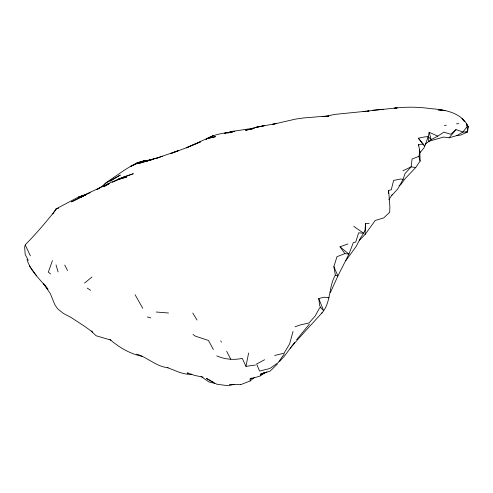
<?xml version="1.0" encoding="UTF-8"?>
<svg xmlns="http://www.w3.org/2000/svg" width="493" height="493" viewBox="0 0 493 493"><rect width="100%" height="100%" fill="white"/><g stroke="black" fill="none" stroke-linecap="round" stroke-linejoin="round"><path stroke-width="0.74" d="M359.305 240.424L365.11 234.446L365.461 223.415L369.146 223.631M365.461 223.415L365.147 230.102L363.581 233.201L360.562 237.959L356.192 246.426L345.747 260.742M321.719 313.191C331.339 302.548 328.307 287.142 335.345 275.143L333.884 266.67L336.978 256.693L344.909 253.612L348.945 254.135L353.284 242.667L355.761 241.989L358.608 232.844L363.581 233.201L353.771 226.342M388.33 193.379L388.62 190.353L391.257 189.805L393.599 180.426L400.71 179.008L403.132 179.304L404.993 173.622L411.119 166.868L412.08 158.992L418.933 156.361L419.845 151.45L418.52 144.467L423.006 144.098L424.775 146.125L423.869 148.079L419.555 153.218M399.028 185.861L400.84 184.536L405.104 178.676L415.716 167.546L420.098 161.063L419.845 151.45M419.432 150.809L419.617 149.317M428.232 141.491L443.564 137.042L449.111 137.793L456.728 135.63L460.819 135.051L467.432 131.964L468.35 126.984C462.114 112.731 445.025 109.612 431.172 108.7C419.013 106.956 406.54 106.617 394.351 108.238M255.473 365.011L245.976 366.373L248.614 353M437.778 136.13L431.227 139.655L428.232 136.672L424.991 136.838L418.36 138.206L424.775 146.125L428.232 136.672L429.15 132.26L437.778 136.13L443.866 132.155L450.682 134.256L456 129.61L462.939 132.019L467.432 131.964L467.21 126.442L466.477 123.238M293.045 331.407L289.607 343.935L284.036 353.185L274.626 355.49M52.431 260.606L48.326 272.136L50.606 273.923M330.384 292.577L337.89 275.951L348.945 254.135L340.01 246.814L347.873 243.936M403.132 179.304L397.685 189.09L391.479 195.69M52.751 214.03L55.992 208.958L78.307 197.12L86.287 194.402L81.684 196.331M388.786 199.807L392.126 194.772M104.054 185.048L105.336 183.168L124.39 170.171L130.996 166.073L137.991 162.998L130.454 166.554L136.986 162.715L144.689 160.761L152.097 159.572M294.617 342.413L284.701 355.78L279.556 361.48M284.301 353.894L278.101 362.694L269.868 368.493L259.571 371.087L256.865 364.58M365.11 234.446L375.216 220.476L383.751 217.906L389.698 212.236L389.877 206.407L388.62 190.353M467.21 126.442L462.939 132.019L456.728 135.63M309.327 324.147L296.607 339.726M56.165 209.396C46.367 221.634 36.303 233.664 25.291 244.744L24.65 247.098L25.168 254.363L28.28 260.378M449.111 137.793L456 129.61M290.137 348.268C300.545 336.189 311.354 324.548 322.083 312.765M277.362 364.068L270.078 371.155L260.249 374.31L264.932 372.437M98.957 188.505L106.704 182.632L120.298 175.052L110.099 181.264M98.779 188.751L100.338 187.278L97.965 188.992M240.886 384.577L250.204 380.916L254.302 377.49M425.447 144.048L431.227 139.655L429.15 132.26M84.537 283.093L92.006 276.98M265.012 372.548L260.045 376.091L250.142 378.951L250.204 380.916M98.76 188.566L100.621 187.278L96.918 189.546M263.829 372.948L260.156 375.185L266.923 371.833M104.726 186.077L109.304 183.304L104.812 185.972M250.142 378.951L252.059 377.848M104.861 186.089L107.474 184.678M256.606 364.025L264.593 359.748M109.483 183.464L103.031 186.699L110.537 182.57L125.727 176.408L112.17 182.287M402.972 170.763L411.119 166.868L415.716 167.546M109.483 183.439L86.817 193.767L80.981 197.231L86.719 194.285L71.503 201.865L85.985 194.661M79.78 197.101L90.268 192.751M124.852 176.562L133.326 173.715L117.026 179.674L125.395 176.34M228.062 132.956L232.339 131.403L254.37 128.069L250.45 128.993L256.385 127.249L276.055 123.533L272.407 124.433L295.56 119.096L303.78 117.938L326.267 116.089L335.468 114.333L366.003 111.258M86.361 194.328L78.387 197.218L86.287 194.402M228.512 132.802L232.474 131.378L227.674 132.931M294.999 326.791L300.009 325.01L308.969 322.989L315.237 315.945L319.544 307.928L320.764 307.614L323.648 310.719L318.749 298.542L324.16 297.211L329.121 297.809M137.621 162.949L144.024 160.773L146.877 160.693M162.53 156.25L154.987 158.74L178.429 150.636L170.794 153.557L185.596 148.066L200.596 141.805L186.231 147.888L213.241 135.76L206 139.242C214.634 133.72 225.005 133.11 234.804 131.323L224.716 133.27M137.615 162.967L144.689 160.761L146.852 160.7M153.742 158.882L138.595 163.503L158.666 157.526M153.964 158.82L146.199 161.236L152.103 159.652M55.992 208.958L58.747 208.138M234.089 384.38L228.197 385.742L216.68 384.201L215.922 383.64L208.847 381.89L201.144 376.479M230.496 132.37L234.68 131.329L226.638 132.802M224.531 133.32L225.936 132.974M232.339 131.403L233.509 131.206M394.209 108.263L397.21 107.819M396.896 107.868L363.088 111.541L365.997 111.289M444.353 125.475L446.288 125.222M383.166 109.249L372.696 110.216M240.763 384.694L229.288 384.441M191.869 374.169C183.347 375.13 175.397 370.354 167.546 367.766M456.53 123.798L458.823 123.712M144.024 160.773L146.982 160.736M216.723 355.854C224.586 359.385 233.867 360.229 242.285 358.38L245.976 366.373M465.922 131.933L467.432 131.964M188.579 373.102L187.143 373.01L194.846 375.469L203.048 377.139M156.238 312.02L168.514 313M168.175 367.741C156.343 366.706 147.703 357.462 136.641 354.103M147.376 316.962L150.784 317.88M142.046 356.279C130.035 353.925 119.214 347.429 110.001 339.578M111.024 340.108L96.19 335.788L90.632 330.63L84.192 326.021L70.77 317.301L63.363 313.419L57.57 308.735L54.822 304.674L50.354 293.68L43.63 283.826L47.963 289.231C40.568 279.759 30.597 271.341 27.016 259.521M335.345 275.143L337.89 275.951L333.884 266.67M213.987 382.568L206.247 378.297L214.782 383.388M87.23 288.097L90.613 290.303M192.973 334.476L195.474 336.183L208.44 340.447L213.389 349.531M418.36 138.206L423.006 144.098M464.603 121.789L462.04 118.388L463.839 120.847M466.544 124.526L468.35 126.984L466.686 124.68M29.327 265.93L36.562 275.821M340.01 246.814L344.909 253.612M192.751 313.043L197.046 320.043M320.764 307.614L319.778 305.968L318.749 298.542M220.716 340.922L221.443 342.16M135.082 294.709L142.773 308.316M226.675 351.299L230.724 359.181M64.749 265.043L67.529 270.546M30.375 255.83L25.297 245.107M91.803 330.84L92.622 332.565M56.023 264.914L58.088 271.908M418.933 156.361L420.098 161.063M418.52 144.467L418.606 145.903M428.232 136.672L428.405 141.577M207.504 138.428L206.376 138.804L215.558 136.672L207.504 138.428M118.517 179.36L117.821 179.575L126.738 177.012L118.517 179.36M253.581 128.562L245.6 130.269L253.581 128.562M264.26 125.666L255.892 127.36L264.26 125.666M368.9 111.036L367.445 111.159L368.9 111.036M324.468 116.416L322.157 116.545L328.874 116.188L324.468 116.416M441.907 110.167L438.209 109.884L445.043 110.58L441.907 110.167"/></g></svg>
